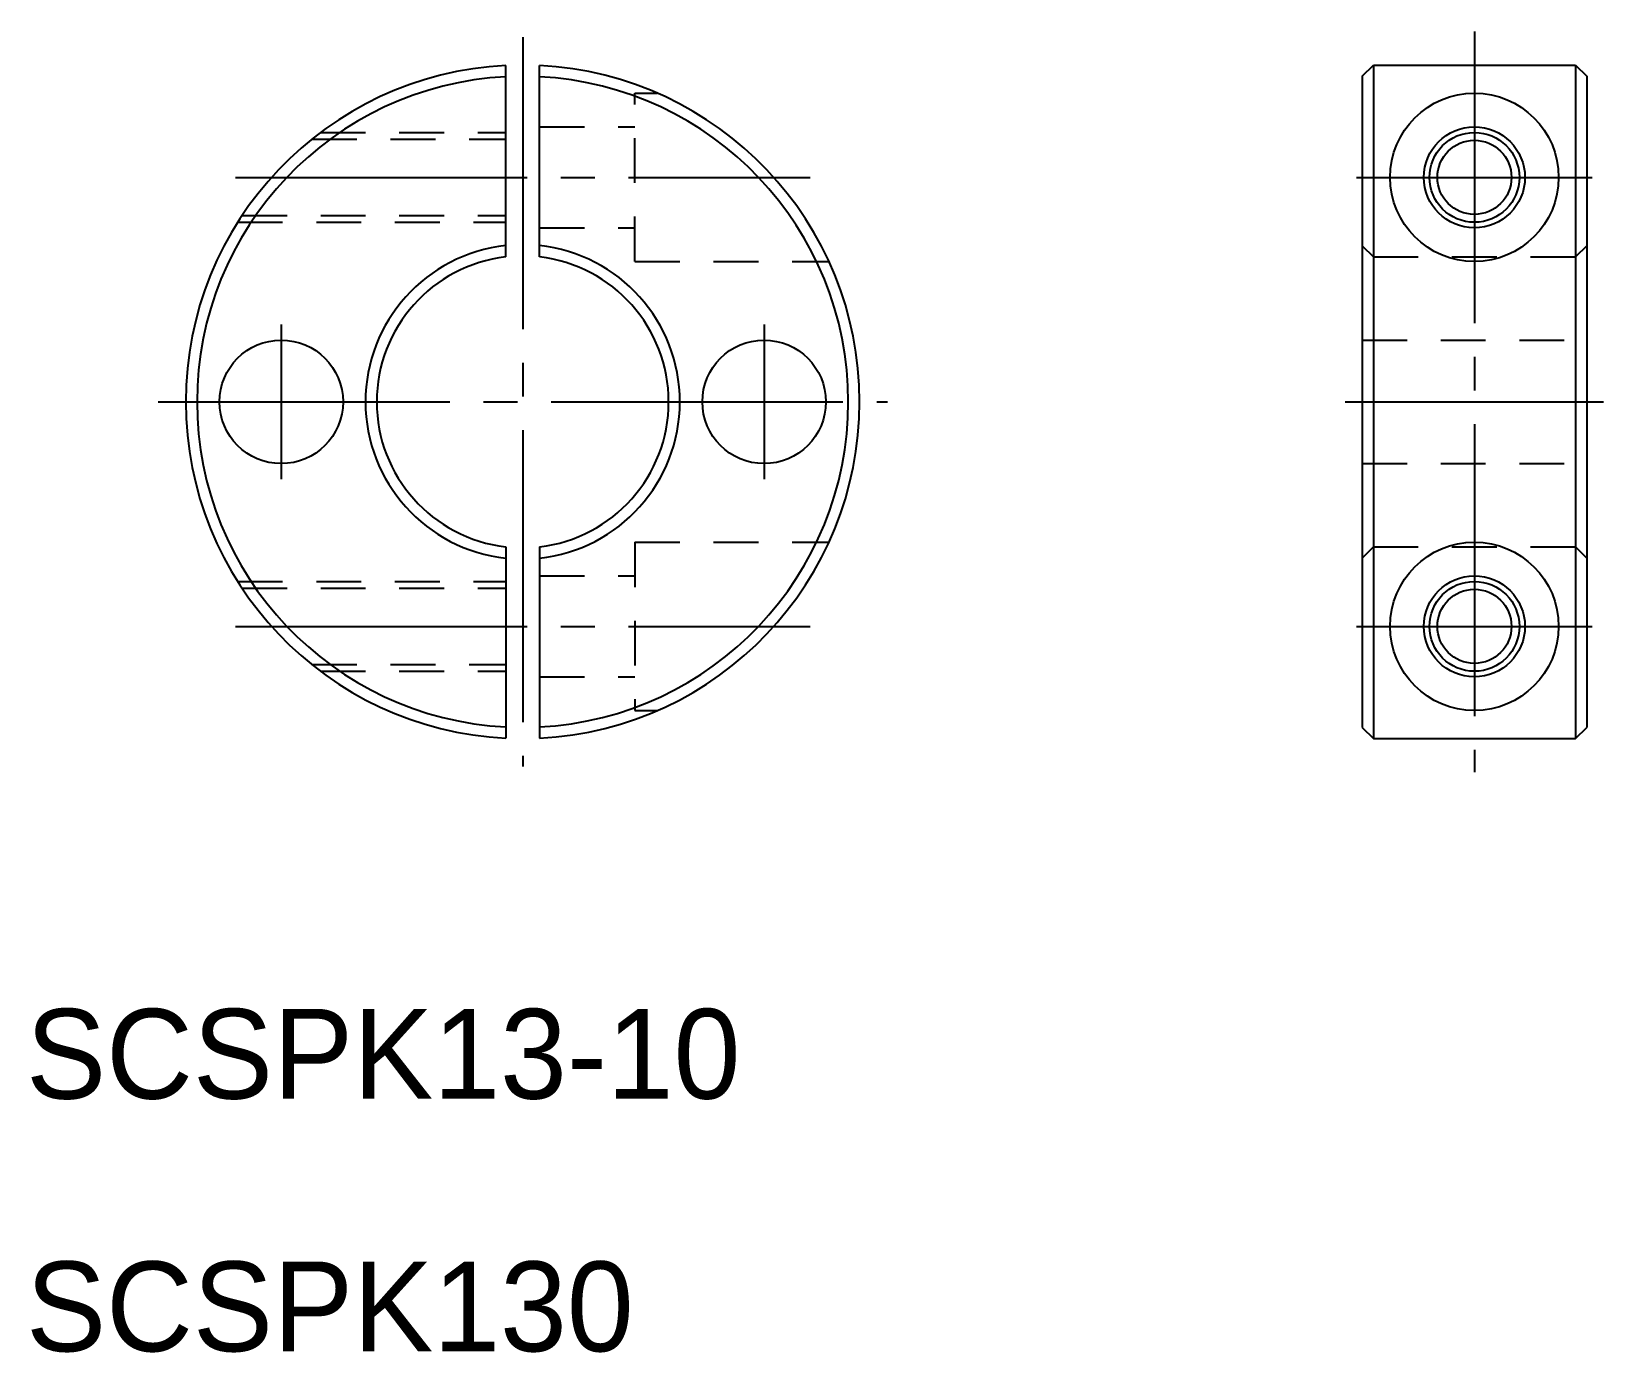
# Model space of a CAD drawing. Extents: x 99.8 to 169.8, y 142 to 200.8.
import ezdxf

# ---------------------------------------------------------------- set-up
doc = ezdxf.new("R2010")
doc.units = 0
doc.linetypes.add('CENTER', pattern=[17.5, 13, -1.5, 1.5, -1.5])
doc.linetypes.add('DASHED', pattern=[3.5, 2, -1.5])
doc.layers.get('0').update_dxf_attribs({"linetype": 'CONTINUOUS'})
doc.layers.add('CENTER', color=1, linetype='CENTER')

msp = doc.modelspace()

# ---------------------------------------------------------------- linework, layer by layer
at = {"color": 7, "linetype": 'CONTINUOUS'}
for p, q in [((120.901, 190.775), (120.901, 199.3)), ((122.401, 190.775), (122.401, 199.3)), ((159.029, 198.819), (159.529, 199.319)), ((159.029, 198.819), (159.029, 169.819)), ((159.529, 199.319), (159.529, 169.319)), ((159.529, 199.319), (168.529, 199.319)), ((168.529, 199.319), (168.529, 169.319)), ((168.529, 199.319), (169.029, 198.819)), ((169.029, 198.819), (169.029, 169.819)), ((120.901, 177.862), (120.901, 169.338)), ((122.401, 177.862), (122.401, 169.338)), ((159.029, 169.819), (159.529, 169.319)), ((168.529, 169.319), (169.029, 169.819)), ((159.529, 169.319), (168.529, 169.319))]:
    msp.add_line(p, q, dxfattribs=at)
at = {"color": 3, "linetype": 'DASHED'}
for p, q in [((126.651, 198.069), (127.646, 198.069)), ((126.651, 190.569), (126.651, 198.069)), ((112.265, 196.019), (120.901, 196.019)), ((112.651, 196.319), (120.901, 196.319)), ((122.401, 196.569), (126.651, 196.569)), ((109.157, 192.619), (120.901, 192.619)), ((108.963, 192.319), (120.901, 192.319)), ((122.401, 192.069), (126.651, 192.069)), ((159.029, 191.275), (159.529, 190.775)), ((169.029, 191.275), (168.529, 190.775)), ((126.651, 190.569), (135.287, 190.569)), ((159.529, 190.775), (168.529, 190.775)), ((159.029, 187.069), (169.029, 187.069)), ((159.029, 181.569), (169.029, 181.569)), ((126.651, 178.069), (135.287, 178.069)), ((126.651, 178.069), (126.651, 170.569)), ((159.029, 177.362), (159.529, 177.862)), ((159.529, 177.862), (168.529, 177.862)), ((169.029, 177.362), (168.529, 177.862)), ((122.401, 176.569), (126.651, 176.569)), ((108.963, 176.319), (120.901, 176.319)), ((109.157, 176.019), (120.901, 176.019)), ((112.265, 172.619), (120.901, 172.619)), ((112.651, 172.319), (120.901, 172.319)), ((122.401, 172.069), (126.651, 172.069)), ((126.651, 170.569), (127.646, 170.569))]:
    msp.add_line(p, q, dxfattribs=at)
for p, q in [((169.029, 191.525), (169.029, 191.526)), ((169.029, 184.319), (169.029, 184.319))]:
    msp.add_line(p, q)
for centre, radius in [((164.029, 194.319), 3.75), ((110.901, 184.319), 2.75), ((132.401, 184.319), 2.75), ((164.029, 174.319), 3.75)]:
    msp.add_circle(centre, radius)
at = {"color": 7, "linetype": 'CONTINUOUS'}
for centre, radius in [((164.029, 194.319), 2.25), ((164.029, 194.319), 1.65), ((164.029, 174.319), 2.25), ((164.029, 174.319), 1.65)]:
    msp.add_circle(centre, radius, dxfattribs=at)
at = {"color": 3, "linetype": 'CONTINUOUS'}
for centre in [(164.029, 194.319), (164.029, 174.319)]:
    msp.add_circle(centre, 2, dxfattribs=at)
at = {"color": 7, "linetype": 'CONTINUOUS'}
for radius, start, end in [(15, 92.86598, 267.13403), (15, 272.86599, 87.13401), (14.5, 92.9649, 267.0351), (14.5, 272.9649, 87.0351), (7, 96.15064, 263.84936), (7, 276.15064, 83.84936), (6.5, 96.62581, 263.3742), (6.5, 276.62581, 83.37419)]:
    msp.add_arc((121.651, 184.319), radius, start, end, dxfattribs=at)
at = {"layer": 'CENTER', "color": 1, "linetype": 'CENTER'}
for p, q in [((121.651, 200.557), (121.651, 168.08)), ((164.029, 200.819), (164.029, 167.819)), ((108.857, 194.319), (134.446, 194.319)), ((158.779, 194.319), (169.279, 194.319)), ((110.901, 187.77), (110.901, 180.868)), ((132.401, 187.77), (132.401, 180.868)), ((105.413, 184.319), (137.89, 184.319)), ((158.279, 184.319), (169.779, 184.319)), ((108.857, 174.319), (134.446, 174.319)), ((158.779, 174.319), (169.279, 174.319))]:
    msp.add_line(p, q, dxfattribs=at)

# ---------------------------------------------------------------- texts
for s, p in [('SCSPK13-10', (99.535, 153.28)), ('SCSPK130', (99.535, 142.028))]:
    msp.add_text(s, height=4).set_placement(p)

doc.saveas('drawing.dxf')
